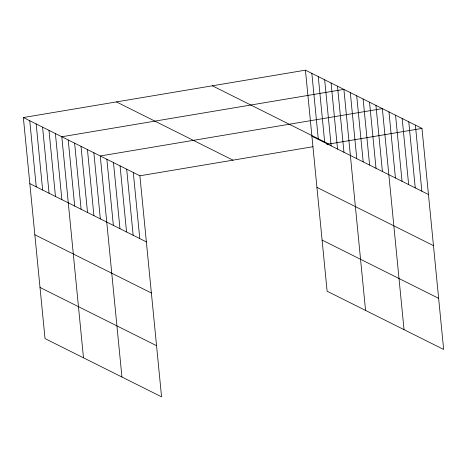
<?xml version="1.0" encoding="UTF-8"?>
<svg xmlns="http://www.w3.org/2000/svg" width="467" height="467" viewBox="0 0 467 467"><rect width="100%" height="100%" fill="white"/><g stroke="black" fill="none" stroke-linecap="round" stroke-linejoin="round"><path stroke-width="0.7" d="M23.35 117.544L139.89 175.79L161.564 396.833L45.025 338.587L23.35 117.544L305.436 70.167L421.975 128.413L443.65 349.456L327.11 291.21L305.436 70.167M139.89 175.79L312.902 146.731M326.801 144.396L421.975 128.413M212.345 85.8L328.891 144.046M311.915 136.253L428.455 194.505M316.93 187.39L433.469 245.636M116.441 101.905L232.98 160.158M322.096 240.073L438.636 298.325M29.83 183.63L146.369 241.877M34.844 234.767L151.384 293.013M40.01 287.45L156.55 345.697M415.373 125.115L421.853 191.201M408.771 121.811L415.251 187.903M402.163 118.513L408.643 184.599M395.561 115.215L402.04 181.301M388.958 111.911L395.438 178.003M404.025 329.655L382.35 108.613L100.265 155.984L121.94 377.027M375.941 105.408L382.42 171.494M369.531 102.203L376.011 168.289M363.122 98.998L369.601 165.09M356.712 95.799L363.192 161.886M350.303 92.594L356.782 158.681M365.568 310.432L343.893 89.39L61.807 136.761L83.482 357.804M337.483 86.185L343.963 152.271M331.074 82.98L337.553 149.072M324.664 79.781L331.144 145.867M318.255 76.576L324.734 142.663M311.845 73.372L318.325 139.458M133.288 172.486L139.767 238.579M126.685 169.188L133.165 235.275M120.077 165.89L126.557 231.976M113.475 162.586L119.955 228.672M106.873 159.288L113.353 225.374M93.855 152.779L100.335 218.871M87.446 149.58L93.925 215.666M81.036 146.375L87.516 212.462M74.627 143.171L81.106 209.257M68.217 139.966L74.697 206.058M55.398 133.562L61.877 199.648M48.988 130.357L55.468 196.444M42.579 127.152L49.058 193.239M36.169 123.948L42.649 190.04M29.76 120.743L36.239 186.835"/></g></svg>
